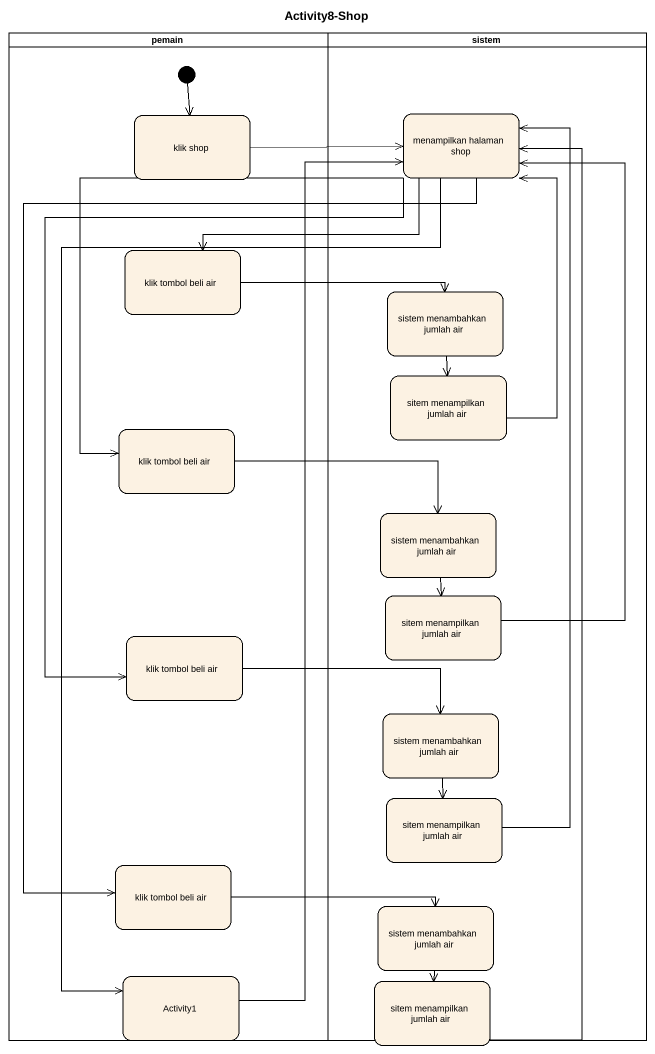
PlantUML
@startuml
title Activity8-Shop
hide empty description
state pemain <<partition>> {
  state "klik shop" as klik_shop
  state "klik tombol beli air" as klik_tombol_beli_air
  state "klik tombol beli air" as klik_tombol_beli_air_2
  state "klik tombol beli air" as klik_tombol_beli_air_3
  state "klik tombol beli air" as klik_tombol_beli_air_4
  state Activity1
  [*] --> klik_shop
}
state sistem <<partition>> {
  state "menampilkan halaman shop" as menampilkan_halaman_shop
  state "sistem menambahkan jumlah air" as sistem_menambahkan_jumlah
  state "sitem menampilkan jumlah air" as sitem_menampilkan_jumlah_air
  state "sistem menambahkan jumlah air" as sistem_menambahkan_jumlah_2
  state "sitem menampilkan jumlah air" as sitem_menampilkan_jumlah_air_2
  state "sistem menambahkan jumlah air" as sistem_menambahkan_jumlah_3
  state "sitem menampilkan jumlah air" as sitem_menampilkan_jumlah_air_3
  state "sistem menambahkan jumlah air" as sistem_menambahkan_jumlah_4
}
state "sitem menampilkan jumlah air" as sitem_menampilkan_jumlah_air_4
klik_shop -right-> menampilkan_halaman_shop
menampilkan_halaman_shop -left-> klik_tombol_beli_air
menampilkan_halaman_shop --> klik_tombol_beli_air_2
menampilkan_halaman_shop --> klik_tombol_beli_air_3
menampilkan_halaman_shop --> klik_tombol_beli_air_4
menampilkan_halaman_shop --> Activity1
klik_tombol_beli_air -right-> sistem_menambahkan_jumlah
sistem_menambahkan_jumlah --> sitem_menampilkan_jumlah_air
sitem_menampilkan_jumlah_air -up-> menampilkan_halaman_shop
klik_tombol_beli_air_2 -right-> sistem_menambahkan_jumlah_2
sistem_menambahkan_jumlah_2 --> sitem_menampilkan_jumlah_air_2
sitem_menampilkan_jumlah_air_2 -up-> menampilkan_halaman_shop
klik_tombol_beli_air_3 -right-> sistem_menambahkan_jumlah_3
sistem_menambahkan_jumlah_3 --> sitem_menampilkan_jumlah_air_3
sitem_menampilkan_jumlah_air_3 -up-> menampilkan_halaman_shop
klik_tombol_beli_air_4 -right-> sistem_menambahkan_jumlah_4
sistem_menambahkan_jumlah_4 --> sitem_menampilkan_jumlah_air_4
Activity1 -up-> menampilkan_halaman_shop
sitem_menampilkan_jumlah_air_4 -up-> menampilkan_halaman_shop
@enduml
